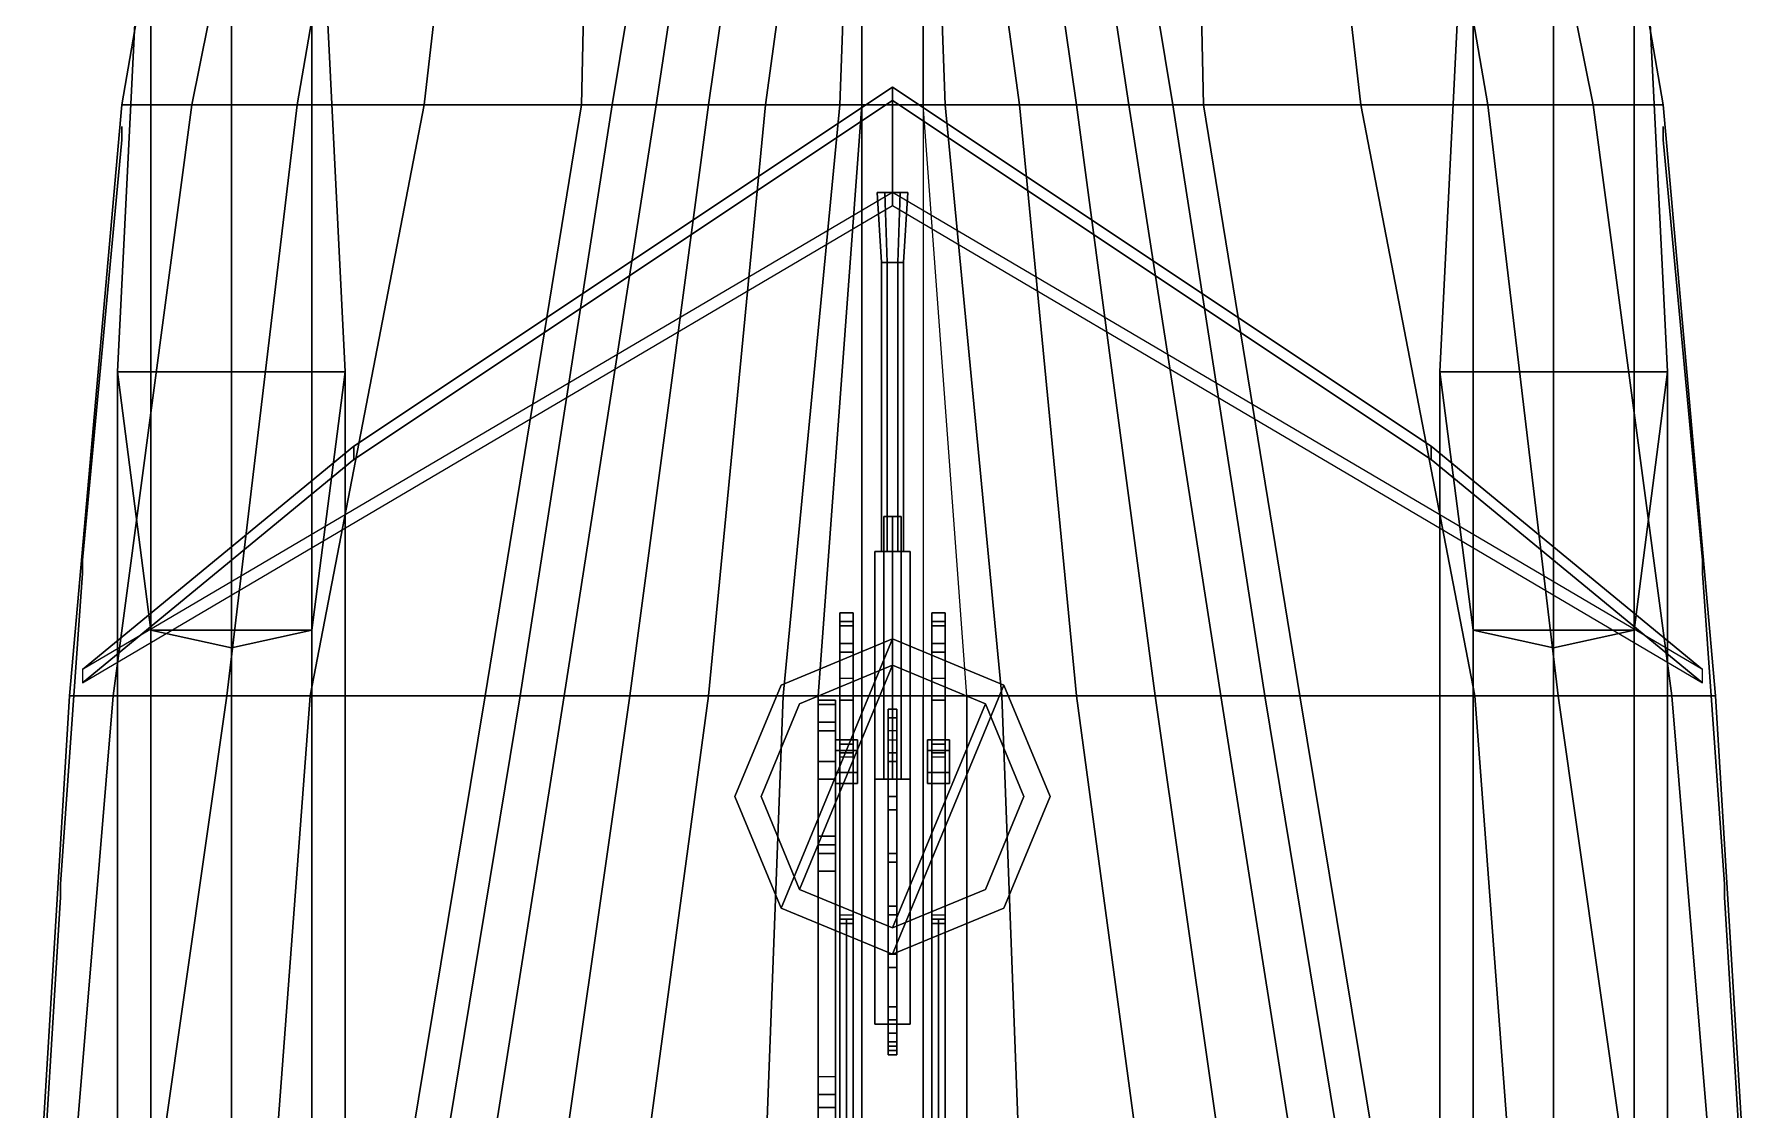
# Model space of a CAD drawing. Header units: millimetres. Extents: x -2.2 to 3, y -14 to 32.7.
# Drawn here: x -1.96 to 1.96, y 7.105 to 9.561 of the extents above; entities that cross this region are included whole.
import ezdxf

# ---------------------------------------------------------------- set-up
doc = ezdxf.new("R2010")
doc.units = ezdxf.units.MM
for name, color, linetype in [('gun', 1, 'Continuous'), ('railings', 6, 'Continuous'), ('sleeve', 5, 'Continuous'), ('turret', 2, 'Continuous')]:
    doc.layers.add(name, color=color, linetype=linetype)

msp = doc.modelspace()

# ---------------------------------------------------------------- linework, layer by layer
for points in [[(-1.52, 10.79, 1.84), (-1.32, 10.79, 1.16), (-1.6, 9.4, 1.06), (-1.76, 9.4, 1.78)], [(1.52, 10.79, 1.84), (-1.52, 10.79, 1.84), (-1.76, 9.4, 1.78), (1.76, 9.4, 1.78)], [(-1.32, 10.79, 1.16), (-1.12, 10.79, 1.01), (-1.36, 9.4, 0.89), (-1.6, 9.4, 1.06)], [(-1.12, 10.79, 1.01), (-0.91, 10.79, 0.76), (-1.07, 9.4, 0.56), (-1.36, 9.4, 0.89)], [(-0.91, 10.79, 0.76), (-0.68, 10.79, 0.35), (-0.71, 9.4, -0.08), (-1.07, 9.4, 0.56)], [(-0.68, 10.79, 0.35), (-0.41, 10.79, -0.19), (-0.64, 9.4, -0.19), (-0.71, 9.4, -0.08)], [(-0.41, 10.79, -0.19), (-0.33, 10.79, -0.32), (-0.54, 9.4, -0.32), (-0.64, 9.4, -0.19)], [(-0.33, 10.79, -0.32), (-0.22, 10.79, -0.46), (-0.42, 9.4, -0.46), (-0.54, 9.4, -0.32)], [(-0.22, 10.79, -0.46), (-0.1, 10.79, -0.58), (-0.29, 9.4, -0.58), (-0.42, 9.4, -0.46)], [(-0.1, 10.79, -0.58), (-0.07, 10.79, -0.59), (-0.12, 9.4, -0.69), (-0.29, 9.4, -0.58)], [(-0.07, 10.79, -0.59), (-0.07, 10.79, -0.59), (-0.07, 9.4, -0.71), (-0.12, 9.4, -0.69)], [(0.07, 9.4, -0.71), (-0.07, 9.4, -0.71), (-0.07, 10.79, -0.59), (0.07, 10.79, -0.59)], [(0.12, 9.4, -0.69), (0.07, 9.4, -0.71), (0.07, 10.79, -0.59)], [(0.29, 9.4, -0.58), (0.12, 9.4, -0.69), (0.07, 10.79, -0.59), (0.1, 10.79, -0.58)], [(0.42, 9.4, -0.46), (0.29, 9.4, -0.58), (0.1, 10.79, -0.58), (0.22, 10.79, -0.46)], [(0.54, 9.4, -0.32), (0.42, 9.4, -0.46), (0.22, 10.79, -0.46), (0.33, 10.79, -0.32)], [(0.64, 9.4, -0.19), (0.54, 9.4, -0.32), (0.33, 10.79, -0.32), (0.41, 10.79, -0.19)], [(0.71, 9.4, -0.08), (0.64, 9.4, -0.19), (0.41, 10.79, -0.19), (0.68, 10.79, 0.35)], [(1.07, 9.4, 0.56), (0.71, 9.4, -0.08), (0.68, 10.79, 0.35), (0.91, 10.79, 0.76)], [(1.36, 9.4, 0.89), (1.07, 9.4, 0.56), (0.91, 10.79, 0.76), (1.12, 10.79, 1.01)], [(1.6, 9.4, 1.06), (1.36, 9.4, 0.89), (1.12, 10.79, 1.01), (1.32, 10.79, 1.16)], [(1.76, 9.4, 1.78), (1.6, 9.4, 1.06), (1.32, 10.79, 1.16), (1.52, 10.79, 1.84)], [(-1.6938, 10.32, 2.3038), (-1.77, 8.79, 2.12), (-1.77, 4.24, 2.12), (-1.6938, 4.24, 2.3038)], [(-1.3262, 10.32, 2.3038), (-1.25, 8.79, 2.12), (-1.77, 8.79, 2.12), (-1.6938, 10.32, 2.3038)], [(-1.51, 10.32, 2.38), (-1.6938, 10.32, 2.3038), (-1.6938, 4.24, 2.3038), (-1.51, 4.24, 2.38)], [(-1.3262, 10.32, 2.3038), (-1.51, 10.32, 2.38), (-1.51, 4.24, 2.38), (-1.3262, 4.24, 2.3038)], [(-1.25, 8.79, 2.12), (-1.3262, 10.32, 2.3038), (-1.3262, 4.24, 2.3038), (-1.25, 4.24, 2.12)], [(1.3262, 10.32, 2.3038), (1.25, 8.79, 2.12), (1.25, 4.24, 2.12), (1.3262, 4.24, 2.3038)], [(1.6938, 10.32, 2.3038), (1.77, 8.79, 2.12), (1.25, 8.79, 2.12), (1.3262, 10.32, 2.3038)], [(1.51, 10.32, 2.38), (1.3262, 10.32, 2.3038), (1.3262, 4.24, 2.3038), (1.51, 4.24, 2.38)], [(1.6938, 10.32, 2.3038), (1.51, 10.32, 2.38), (1.51, 4.24, 2.38), (1.6938, 4.24, 2.3038)], [(1.77, 8.79, 2.12), (1.6938, 10.32, 2.3038), (1.6938, 4.24, 2.3038), (1.77, 4.24, 2.12)], [(0, 9.44, 2.17), (0, 9.2, 1.77), (-1.85, 8.11, 1.73), (-1.23, 8.62, 2)], [(-1.23, 8.59, 2), (-1.85, 8.08, 1.73), (0, 9.17, 1.77), (0, 9.41, 2.17)], [(0, 9.41, 2.17), (0, 9.44, 2.17), (-1.23, 8.62, 2), (-1.23, 8.59, 2)], [(0, 9.44, 2.17), (0, 9.41, 2.17), (1.23, 8.59, 2), (1.23, 8.62, 2)], [(1.23, 8.62, 2), (1.85, 8.11, 1.73), (0, 9.2, 1.77), (0, 9.44, 2.17)], [(0, 9.41, 2.17), (0, 9.17, 1.77), (1.85, 8.08, 1.73), (1.23, 8.59, 2)], [(-1.76, 9.4, 1.78), (-1.6, 9.4, 1.06), (-1.78, 8.05, 1), (-1.88, 8.05, 1.73)], [(1.76, 9.4, 1.78), (-1.76, 9.4, 1.78), (-1.88, 8.05, 1.73), (1.88, 8.05, 1.73)], [(-1.6, 9.4, 1.06), (-1.36, 9.4, 0.89), (-1.52, 8.05, 0.78), (-1.78, 8.05, 1)], [(-1.36, 9.4, 0.89), (-1.07, 9.4, 0.56), (-1.33, 8.05, 0.56), (-1.52, 8.05, 0.78)], [(-1.07, 9.4, 0.56), (-0.71, 9.4, -0.08), (-0.93, 8.05, -0.08), (-1.33, 8.05, 0.56)], [(-0.71, 9.4, -0.08), (-0.64, 9.4, -0.19), (-0.85, 8.05, -0.19), (-0.93, 8.05, -0.08)], [(-0.64, 9.4, -0.19), (-0.54, 9.4, -0.32), (-0.75, 8.05, -0.32), (-0.85, 8.05, -0.19)], [(-0.54, 9.4, -0.32), (-0.42, 9.4, -0.46), (-0.6, 8.05, -0.46), (-0.75, 8.05, -0.32)], [(-0.42, 9.4, -0.46), (-0.29, 9.4, -0.58), (-0.42, 8.05, -0.58), (-0.6, 8.05, -0.46)], [(-0.29, 9.4, -0.58), (-0.12, 9.4, -0.69), (-0.25, 8.05, -0.69), (-0.42, 8.05, -0.58)], [(-0.12, 9.4, -0.69), (-0.07, 9.4, -0.71), (-0.17, 8.05, -0.72), (-0.25, 8.05, -0.69)], [(-0.07, 9.4, -0.71), (-0.07, 9.4, -0.71), (-0.07, 8.05, -0.76), (-0.17, 8.05, -0.72)], [(0.07, 8.05, -0.76), (-0.07, 8.05, -0.76), (-0.07, 9.4, -0.71), (0.07, 9.4, -0.71)], [(0.25, 8.05, -0.69), (0.17, 8.05, -0.72), (0.07, 9.4, -0.71), (0.12, 9.4, -0.69)], [(0.42, 8.05, -0.58), (0.25, 8.05, -0.69), (0.12, 9.4, -0.69), (0.29, 9.4, -0.58)], [(0.6, 8.05, -0.46), (0.42, 8.05, -0.58), (0.29, 9.4, -0.58), (0.42, 9.4, -0.46)], [(0.75, 8.05, -0.32), (0.6, 8.05, -0.46), (0.42, 9.4, -0.46), (0.54, 9.4, -0.32)], [(0.85, 8.05, -0.19), (0.75, 8.05, -0.32), (0.54, 9.4, -0.32), (0.64, 9.4, -0.19)], [(0.93, 8.05, -0.08), (0.85, 8.05, -0.19), (0.64, 9.4, -0.19), (0.71, 9.4, -0.08)], [(1.33, 8.05, 0.56), (0.93, 8.05, -0.08), (0.71, 9.4, -0.08), (1.07, 9.4, 0.56)], [(1.52, 8.05, 0.78), (1.33, 8.05, 0.56), (1.07, 9.4, 0.56), (1.36, 9.4, 0.89)], [(1.78, 8.05, 1), (1.52, 8.05, 0.78), (1.36, 9.4, 0.89), (1.6, 9.4, 1.06)], [(1.88, 8.05, 1.73), (1.78, 8.05, 1), (1.6, 9.4, 1.06), (1.76, 9.4, 1.78)], [(-1.77, 8.79, 2.12), (-1.6938, 8.2, 1.9362), (-1.6938, 4.24, 1.9362), (-1.77, 4.24, 2.12)], [(-1.25, 8.79, 2.12), (-1.3262, 8.2, 1.9362), (-1.6938, 8.2, 1.9362), (-1.77, 8.79, 2.12)], [(-1.3262, 8.2, 1.9362), (-1.25, 8.79, 2.12), (-1.25, 4.24, 2.12), (-1.3262, 4.24, 1.9362)], [(1.77, 8.79, 2.12), (1.6938, 8.2, 1.9362), (1.3262, 8.2, 1.9362), (1.25, 8.79, 2.12)], [(1.25, 8.79, 2.12), (1.3262, 8.2, 1.9362), (1.3262, 4.24, 1.9362), (1.25, 4.24, 2.12)], [(1.6938, 8.2, 1.9362), (1.77, 8.79, 2.12), (1.77, 4.24, 2.12), (1.6938, 4.24, 1.9362)], [(-1.23, 8.62, 2), (-1.85, 8.11, 1.73), (-1.85, 8.08, 1.73), (-1.23, 8.59, 2)], [(1.23, 8.59, 2), (1.85, 8.08, 1.73), (1.85, 8.11, 1.73), (1.23, 8.62, 2)], [(-1.6938, 8.2, 1.9362), (-1.51, 8.16, 1.86), (-1.51, 4.24, 1.86), (-1.6938, 4.24, 1.9362)], [(-1.3262, 8.2, 1.9362), (-1.51, 8.16, 1.86), (-1.51, 8.16, 1.86), (-1.6938, 8.2, 1.9362)], [(-1.51, 8.16, 1.86), (-1.3262, 8.2, 1.9362), (-1.3262, 4.24, 1.9362), (-1.51, 4.24, 1.86)], [(1.6938, 8.2, 1.9362), (1.51, 8.16, 1.86), (1.51, 8.16, 1.86), (1.3262, 8.2, 1.9362)], [(1.3262, 8.2, 1.9362), (1.51, 8.16, 1.86), (1.51, 4.24, 1.86), (1.3262, 4.24, 1.9362)], [(1.51, 8.16, 1.86), (1.6938, 8.2, 1.9362), (1.6938, 4.24, 1.9362), (1.51, 4.24, 1.86)], [(-0.2546, 7.5654, 1.79), (0, 8.18, 1.79), (-0.2546, 8.0746, 1.79), (-0.36, 7.82, 1.79)], [(0, 7.46, 1.79), (0.2546, 8.0746, 1.79), (0, 8.18, 1.79), (-0.2546, 7.5654, 1.79)], [(0, 8.18, 1.73), (-0.2546, 8.0746, 1.73), (-0.2546, 8.0746, 1.79), (0, 8.18, 1.79)], [(0.2546, 8.0746, 1.73), (0, 8.18, 1.73), (0, 8.18, 1.79), (0.2546, 8.0746, 1.79)], [(-1.88, 8.05, 1.73), (-1.78, 8.05, 1), (-1.89, 6.72, 0.96), (-1.96, 6.72, 1.69)], [(1.88, 8.05, 1.73), (-1.88, 8.05, 1.73), (-1.96, 6.72, 1.69), (1.96, 6.72, 1.69)], [(-1.78, 8.05, 1), (-1.52, 8.05, 0.78), (-1.71, 6.72, 0.78), (-1.89, 6.72, 0.96)], [(-1.52, 8.05, 0.78), (-1.33, 8.05, 0.56), (-1.43, 6.72, 0.39), (-1.71, 6.72, 0.78)], [(-1.33, 8.05, 0.56), (-0.93, 8.05, -0.08), (-1.15, 6.72, -0.08), (-1.43, 6.72, 0.39)], [(-0.93, 8.05, -0.08), (-0.85, 8.05, -0.19), (-1.07, 6.72, -0.19), (-1.15, 6.72, -0.08)], [(-0.85, 8.05, -0.19), (-0.75, 8.05, -0.32), (-0.96, 6.72, -0.32), (-1.07, 6.72, -0.19)], [(-0.75, 8.05, -0.32), (-0.6, 8.05, -0.46), (-0.79, 6.72, -0.46), (-0.96, 6.72, -0.32)], [(-0.6, 8.05, -0.46), (-0.42, 8.05, -0.58), (-0.6, 6.72, -0.58), (-0.79, 6.72, -0.46)], [(-0.42, 8.05, -0.58), (-0.25, 8.05, -0.69), (-0.3, 6.72, -0.72), (-0.6, 6.72, -0.58)], [(-0.2546, 8.0746, 1.73), (-0.36, 7.82, 1.72), (-0.36, 7.82, 1.79), (-0.2546, 8.0746, 1.79)], [(-0.25, 8.05, -0.69), (-0.17, 8.05, -0.72), (-0.17, 6.72, -0.77), (-0.3, 6.72, -0.72)], [(-0.17, 8.05, -0.72), (-0.07, 8.05, -0.76), (-0.07, 6.72, -0.79), (-0.17, 6.72, -0.77)], [(-0.07, 8.05, -0.76), (0.07, 8.05, -0.76), (0.07, 6.72, -0.79), (-0.07, 6.72, -0.79)], [(0.2546, 7.5654, 1.79), (0.36, 7.82, 1.79), (0.2546, 8.0746, 1.79), (0, 7.46, 1.79)], [(0.17, 6.72, -0.77), (0.07, 6.72, -0.79), (0.07, 8.05, -0.76), (0.17, 8.05, -0.72)], [(0.3, 6.72, -0.72), (0.17, 6.72, -0.77), (0.17, 8.05, -0.72), (0.25, 8.05, -0.69)], [(0.6, 6.72, -0.58), (0.3, 6.72, -0.72), (0.25, 8.05, -0.69), (0.42, 8.05, -0.58)], [(0.36, 7.82, 1.72), (0.2546, 8.0746, 1.73), (0.2546, 8.0746, 1.79), (0.36, 7.82, 1.79)], [(0.79, 6.72, -0.46), (0.6, 6.72, -0.58), (0.42, 8.05, -0.58), (0.6, 8.05, -0.46)], [(0.96, 6.72, -0.32), (0.79, 6.72, -0.46), (0.6, 8.05, -0.46), (0.75, 8.05, -0.32)], [(1.07, 6.72, -0.19), (0.96, 6.72, -0.32), (0.75, 8.05, -0.32), (0.85, 8.05, -0.19)], [(1.15, 6.72, -0.08), (1.07, 6.72, -0.19), (0.85, 8.05, -0.19), (0.93, 8.05, -0.08)], [(1.43, 6.72, 0.39), (1.15, 6.72, -0.08), (0.93, 8.05, -0.08), (1.33, 8.05, 0.56)], [(1.71, 6.72, 0.78), (1.43, 6.72, 0.39), (1.33, 8.05, 0.56), (1.52, 8.05, 0.78)], [(1.89, 6.72, 0.96), (1.71, 6.72, 0.78), (1.52, 8.05, 0.78), (1.78, 8.05, 1)], [(1.96, 6.72, 1.69), (1.89, 6.72, 0.96), (1.78, 8.05, 1), (1.88, 8.05, 1.73)], [(-0.36, 7.82, 1.72), (-0.2546, 7.5654, 1.71), (-0.2546, 7.5654, 1.79), (-0.36, 7.82, 1.79)], [(0.2546, 7.5654, 1.71), (0.36, 7.82, 1.72), (0.36, 7.82, 1.79), (0.2546, 7.5654, 1.79)], [(-0.2546, 7.5654, 1.71), (0, 7.46, 1.71), (0, 7.46, 1.79), (-0.2546, 7.5654, 1.79)], [(0, 7.46, 1.71), (0.2546, 7.5654, 1.71), (0.2546, 7.5654, 1.79), (0, 7.46, 1.79)]]:
    msp.add_3dface(points)
at = {"layer": 'gun'}
for points in [[(-0.0175, 9.2, 2.4503), (-0.035, 9.2, 2.42), (-0.025, 9.04, 2.42), (-0.0125, 9.04, 2.4417)], [(-0.0175, 9.2, 2.3897), (-0.035, 9.2, 2.42), (-0.0175, 9.2, 2.4503), (0.0175, 9.2, 2.3897)], [(-0.035, 9.2, 2.42), (-0.0175, 9.2, 2.3897), (-0.0125, 9.04, 2.3983), (-0.025, 9.04, 2.42)], [(0.0175, 9.2, 2.4503), (-0.0175, 9.2, 2.4503), (-0.0125, 9.04, 2.4417), (0.0125, 9.04, 2.4417)], [(-0.0175, 9.2, 2.3897), (0.0175, 9.2, 2.3897), (0.0125, 9.04, 2.3983), (-0.0125, 9.04, 2.3983)], [(0.0175, 9.2, 2.3897), (-0.0175, 9.2, 2.4503), (0.0175, 9.2, 2.4503), (0.035, 9.2, 2.42)], [(0.035, 9.2, 2.42), (0.0175, 9.2, 2.4503), (0.0125, 9.04, 2.4417), (0.025, 9.04, 2.42)], [(0.0175, 9.2, 2.3897), (0.035, 9.2, 2.42), (0.025, 9.04, 2.42), (0.0125, 9.04, 2.3983)], [(-0.025, 8.38, 2.42), (-0.0125, 8.38, 2.4417), (-0.0125, 9.04, 2.4417), (-0.025, 9.04, 2.42)], [(-0.0125, 8.38, 2.3983), (-0.025, 8.38, 2.42), (-0.025, 9.04, 2.42), (-0.0125, 9.04, 2.3983)], [(-0.0125, 8.38, 2.4417), (0.0125, 8.38, 2.4417), (0.0125, 9.04, 2.4417), (-0.0125, 9.04, 2.4417)], [(0.0125, 8.38, 2.3983), (-0.0125, 8.38, 2.3983), (-0.0125, 9.04, 2.3983), (0.0125, 9.04, 2.3983)], [(0.0125, 8.38, 2.4417), (0.025, 8.38, 2.42), (0.025, 9.04, 2.42), (0.0125, 9.04, 2.4417)], [(0.025, 8.38, 2.42), (0.0125, 8.38, 2.3983), (0.0125, 9.04, 2.3983), (0.025, 9.04, 2.42)]]:
    msp.add_3dface(points, dxfattribs=at)
at = {"layer": 'railings'}
for points in [[(-1.76, 9.35, 1.77), (-1.76, 9.32, 1.77), (-1.76, 9.32, 2.51), (-1.76, 9.35, 2.51)], [(-1.76, 9.35, 2.51), (-1.76, 9.32, 2.51), (-1.76, 9.32, 1.77), (-1.76, 9.35, 1.77)], [(1.76, 9.35, 1.77), (1.76, 9.32, 1.77), (1.76, 9.32, 2.51), (1.76, 9.35, 2.51)], [(1.76, 9.35, 2.51), (1.76, 9.32, 2.51), (1.76, 9.32, 1.77), (1.76, 9.35, 1.77)], [(-1.85, 8.36, 2.48), (-1.85, 8.36, 2.45), (-1.76, 9.32, 2.48), (-1.76, 9.32, 2.51)], [(-1.76, 9.32, 2.51), (-1.76, 9.32, 2.48), (-1.85, 8.36, 2.45), (-1.85, 8.36, 2.48)], [(1.85, 8.36, 2.48), (1.85, 8.36, 2.45), (1.76, 9.32, 2.48), (1.76, 9.32, 2.51)], [(1.76, 9.32, 2.51), (1.76, 9.32, 2.48), (1.85, 8.36, 2.45), (1.85, 8.36, 2.48)], [(-1.85, 8.36, 2.48), (-1.85, 8.33, 2.48), (-1.85, 8.33, 1.74), (-1.85, 8.36, 1.74)], [(-1.85, 8.36, 1.74), (-1.85, 8.33, 1.74), (-1.85, 8.33, 2.48), (-1.85, 8.36, 2.48)], [(1.85, 8.36, 2.48), (1.85, 8.33, 2.48), (1.85, 8.33, 1.74), (1.85, 8.36, 1.74)], [(1.85, 8.36, 1.74), (1.85, 8.33, 1.74), (1.85, 8.33, 2.48), (1.85, 8.36, 2.48)], [(-1.9, 7.62, 2.47), (-1.9, 7.62, 2.44), (-1.85, 8.33, 2.45), (-1.85, 8.33, 2.48)], [(-1.85, 8.33, 2.48), (-1.85, 8.33, 2.45), (-1.9, 7.62, 2.44), (-1.9, 7.62, 2.47)], [(1.9, 7.62, 2.47), (1.9, 7.62, 2.44), (1.85, 8.33, 2.45), (1.85, 8.33, 2.48)], [(1.85, 8.33, 2.48), (1.85, 8.33, 2.45), (1.9, 7.62, 2.44), (1.9, 7.62, 2.47)], [(-1.9, 7.62, 2.47), (-1.9, 7.59, 2.47), (-1.9, 7.59, 1.71), (-1.9, 7.62, 1.71)], [(-1.9, 7.62, 1.71), (-1.9, 7.59, 1.71), (-1.9, 7.59, 2.47), (-1.9, 7.62, 2.47)], [(1.9, 7.62, 2.47), (1.9, 7.59, 2.47), (1.9, 7.59, 1.71), (1.9, 7.62, 1.71)], [(1.9, 7.62, 1.71), (1.9, 7.59, 1.71), (1.9, 7.59, 2.47), (1.9, 7.62, 2.47)], [(-1.9, 7.59, 2.47), (-1.9, 7.59, 2.44), (-1.95, 6.78, 2.44), (-1.95, 6.78, 2.47)], [(-1.95, 6.78, 2.47), (-1.95, 6.78, 2.44), (-1.9, 7.59, 2.44), (-1.9, 7.59, 2.47)], [(1.9, 7.59, 2.47), (1.9, 7.59, 2.44), (1.95, 6.78, 2.44), (1.95, 6.78, 2.47)], [(1.95, 6.78, 2.47), (1.95, 6.78, 2.44), (1.9, 7.59, 2.44), (1.9, 7.59, 2.47)]]:
    msp.add_3dface(points, dxfattribs=at)
at = {"layer": 'sleeve'}
for points in [[(0, 8.46, 2.38), (0.02, 8.46, 2.36), (0, 8.46, 2.34), (-0.02, 8.46, 2.36)], [(0, 7.86, 2.34), (-0.02, 7.86, 2.36), (-0.02, 8.46, 2.36), (0, 8.46, 2.34)], [(-0.02, 7.86, 2.36), (0, 7.86, 2.38), (0, 8.46, 2.38), (-0.02, 8.46, 2.36)], [(0.02, 7.86, 2.36), (0, 7.86, 2.34), (0, 8.46, 2.34), (0.02, 8.46, 2.36)], [(0, 7.86, 2.38), (0.02, 7.86, 2.36), (0.02, 8.46, 2.36), (0, 8.46, 2.38)], [(-0.02, 8.38, 2.4546), (0.02, 8.38, 2.4546), (0.04, 8.38, 2.42), (-0.04, 8.38, 2.42)], [(-0.04, 7.86, 2.42), (-0.02, 7.86, 2.4546), (-0.02, 8.38, 2.4546), (-0.04, 8.38, 2.42)], [(-0.04, 8.38, 2.42), (0.04, 8.38, 2.42), (0.02, 8.38, 2.3854), (-0.02, 8.38, 2.3854)], [(-0.02, 7.86, 2.3854), (-0.04, 7.86, 2.42), (-0.04, 8.38, 2.42), (-0.02, 8.38, 2.3854)], [(-0.02, 7.86, 2.4546), (0.02, 7.86, 2.4546), (0.02, 8.38, 2.4546), (-0.02, 8.38, 2.4546)], [(0.02, 7.86, 2.3854), (-0.02, 7.86, 2.3854), (-0.02, 8.38, 2.3854), (0.02, 8.38, 2.3854)], [(0.02, 7.86, 2.4546), (0.04, 7.86, 2.42), (0.04, 8.38, 2.42), (0.02, 8.38, 2.4546)], [(0.04, 7.86, 2.42), (0.02, 7.86, 2.3854), (0.02, 8.38, 2.3854), (0.04, 8.38, 2.42)], [(-0.01, 8, 3.06), (-0.01, 8.02, 3.08), (-0.01, 7.97, 2.45), (-0.01, 7.95, 2.45)], [(-0.01, 7.97, 2.45), (-0.01, 8.02, 3.08), (0.01, 8.02, 3.08), (0.01, 7.97, 2.45)], [(0.01, 7.92, 3.1), (0.01, 8.02, 3.08), (-0.01, 8.02, 3.08), (-0.01, 7.92, 3.1)], [(-0.01, 8.02, 3.08), (-0.01, 8, 3.06), (-0.01, 7.9, 3.08), (-0.01, 7.92, 3.1)], [(0.01, 7.95, 2.45), (0.01, 8, 3.06), (-0.01, 8, 3.06), (-0.01, 7.95, 2.45)], [(-0.01, 7.9, 3.08), (-0.01, 8, 3.06), (0.01, 8, 3.06), (0.01, 7.9, 3.08)], [(0.01, 7.97, 2.45), (0.01, 8.02, 3.08), (0.01, 8, 3.06), (0.01, 7.95, 2.45)], [(0.01, 7.9, 3.08), (0.01, 8, 3.06), (0.01, 8.02, 3.08), (0.01, 7.92, 3.1)], [(-0.01, 7.92, 3.1), (-0.01, 7.9, 3.08), (-0.01, 7.79, 3.07), (-0.01, 7.82, 3.1)], [(0.01, 7.82, 3.1), (0.01, 7.92, 3.1), (-0.01, 7.92, 3.1), (-0.01, 7.82, 3.1)], [(0.01, 7.79, 3.07), (0.01, 7.9, 3.08), (0.01, 7.92, 3.1), (0.01, 7.82, 3.1)], [(-0.01, 7.79, 3.07), (-0.01, 7.9, 3.08), (0.01, 7.9, 3.08), (0.01, 7.79, 3.07)], [(0.04, 7.3, 2.47), (0.04, 7.86, 2.47), (-0.04, 7.86, 2.47), (-0.04, 7.3, 2.47)], [(-0.04, 7.3, 2.33), (-0.04, 7.86, 2.33), (0.04, 7.86, 2.33), (0.04, 7.3, 2.33)], [(-0.04, 7.3, 2.47), (-0.04, 7.86, 2.47), (-0.04, 7.86, 2.33), (-0.04, 7.3, 2.33)], [(-0.04, 7.86, 2.33), (-0.04, 7.86, 2.47), (0.04, 7.86, 2.47), (0.04, 7.86, 2.33)], [(0.04, 7.86, 2.33), (0.04, 7.86, 2.47), (0.04, 7.3, 2.47), (0.04, 7.3, 2.33)], [(-0.01, 7.82, 3.1), (-0.01, 7.79, 3.07), (-0.01, 7.69, 3.05), (-0.01, 7.67, 3.07)], [(0.01, 7.67, 3.07), (0.01, 7.82, 3.1), (-0.01, 7.82, 3.1), (-0.01, 7.67, 3.07)], [(0.01, 7.69, 3.05), (0.01, 7.79, 3.07), (0.01, 7.82, 3.1), (0.01, 7.67, 3.07)], [(-0.01, 7.69, 3.05), (-0.01, 7.79, 3.07), (0.01, 7.79, 3.07), (0.01, 7.69, 3.05)], [(-0.01, 7.57, 3), (-0.01, 7.69, 3.05), (0.01, 7.69, 3.05), (0.01, 7.57, 3)], [(-0.01, 7.67, 3.07), (-0.01, 7.69, 3.05), (-0.01, 7.57, 3), (-0.01, 7.55, 3.02)], [(0.01, 7.57, 3), (0.01, 7.69, 3.05), (0.01, 7.67, 3.07), (0.01, 7.55, 3.02)], [(0.01, 7.55, 3.02), (0.01, 7.67, 3.07), (-0.01, 7.67, 3.07), (-0.01, 7.55, 3.02)], [(-0.01, 7.55, 3.02), (-0.01, 7.57, 3), (-0.01, 7.46, 2.92), (-0.01, 7.43, 2.93)], [(-0.01, 7.46, 2.92), (-0.01, 7.57, 3), (0.01, 7.57, 3), (0.01, 7.46, 2.92)], [(0.01, 7.46, 2.92), (0.01, 7.57, 3), (0.01, 7.55, 3.02), (0.01, 7.43, 2.93)], [(0.01, 7.43, 2.93), (0.01, 7.55, 3.02), (-0.01, 7.55, 3.02), (-0.01, 7.43, 2.93)], [(-0.01, 7.43, 2.93), (-0.01, 7.46, 2.92), (-0.01, 7.34, 2.78), (-0.01, 7.31, 2.78)], [(-0.01, 7.34, 2.78), (-0.01, 7.46, 2.92), (0.01, 7.46, 2.92), (0.01, 7.34, 2.78)], [(0.01, 7.34, 2.78), (0.01, 7.46, 2.92), (0.01, 7.43, 2.93), (0.01, 7.31, 2.78)], [(0.01, 7.31, 2.78), (0.01, 7.43, 2.93), (-0.01, 7.43, 2.93), (-0.01, 7.31, 2.78)], [(-0.01, 7.31, 2.78), (-0.01, 7.34, 2.78), (-0.01, 7.28, 2.64), (-0.01, 7.25, 2.64)], [(-0.01, 7.28, 2.64), (-0.01, 7.34, 2.78), (0.01, 7.34, 2.78), (0.01, 7.28, 2.64)], [(0.01, 7.28, 2.64), (0.01, 7.34, 2.78), (0.01, 7.31, 2.78), (0.01, 7.25, 2.64)], [(0.04, 7.3, 2.33), (0.04, 7.3, 2.47), (-0.04, 7.3, 2.47), (-0.04, 7.3, 2.33)], [(0.01, 7.25, 2.64), (0.01, 7.31, 2.78), (-0.01, 7.31, 2.78), (-0.01, 7.25, 2.64)], [(-0.01, 7.25, 2.64), (-0.01, 7.28, 2.64), (-0.01, 7.25, 2.52), (-0.01, 7.23, 2.52)], [(-0.01, 7.25, 2.52), (-0.01, 7.28, 2.64), (0.01, 7.28, 2.64), (0.01, 7.25, 2.52)], [(-0.01, 7.24, 2.33), (-0.01, 7.26, 2.33), (0.01, 7.26, 2.33), (0.01, 7.24, 2.33)], [(-0.01, 7.23, 2.47), (-0.01, 7.25, 2.47), (-0.01, 7.26, 2.33), (-0.01, 7.24, 2.33)], [(-0.01, 7.26, 2.33), (-0.01, 7.25, 2.47), (0.01, 7.25, 2.47), (0.01, 7.26, 2.33)], [(0.01, 7.25, 2.52), (0.01, 7.28, 2.64), (0.01, 7.25, 2.64), (0.01, 7.23, 2.52)], [(0.01, 7.26, 2.33), (0.01, 7.25, 2.47), (0.01, 7.23, 2.47), (0.01, 7.24, 2.33)], [(0.01, 7.23, 2.52), (0.01, 7.25, 2.64), (-0.01, 7.25, 2.64), (-0.01, 7.23, 2.52)], [(-0.01, 7.25, 2.47), (-0.01, 7.25, 2.52), (0.01, 7.25, 2.52), (0.01, 7.25, 2.47)], [(-0.01, 7.23, 2.52), (-0.01, 7.25, 2.52), (-0.01, 7.25, 2.47), (-0.01, 7.23, 2.47)], [(0.01, 7.24, 2.33), (0.01, 7.23, 2.47), (-0.01, 7.23, 2.47), (-0.01, 7.24, 2.33)], [(0.01, 7.23, 2.47), (0.01, 7.23, 2.52), (-0.01, 7.23, 2.52), (-0.01, 7.23, 2.47)], [(0.01, 7.25, 2.47), (0.01, 7.25, 2.52), (0.01, 7.23, 2.52), (0.01, 7.23, 2.47)]]:
    msp.add_3dface(points, dxfattribs=at)
at = {"layer": 'turret'}
for points in [[(-0.09, 8.24, 2.18), (-0.09, 8.24, 2.11), (-0.12, 8.24, 2.11), (-0.12, 8.24, 2.18)], [(-0.12, 8.24, 2.11), (-0.12, 8.22, 2.04), (-0.12, 7.94, 2.13), (-0.12, 7.94, 2.33)], [(-0.12, 8.24, 2.18), (-0.12, 8.24, 2.11), (-0.12, 7.94, 2.33), (-0.12, 7.85, 2.43)], [(-0.09, 8.24, 2.11), (-0.09, 8.22, 2.04), (-0.12, 8.22, 2.04), (-0.12, 8.24, 2.11)], [(-0.09, 8.21, 2.29), (-0.09, 8.24, 2.18), (-0.12, 8.24, 2.18), (-0.12, 8.21, 2.29)], [(-0.09, 7.85, 2.43), (-0.09, 8.24, 2.18), (-0.12, 8.24, 2.18), (-0.12, 7.85, 2.43)], [(-0.12, 7.85, 2.43), (-0.12, 8.24, 2.18), (-0.09, 8.24, 2.18), (-0.09, 7.85, 2.43)], [(-0.12, 8.21, 2.29), (-0.12, 8.24, 2.18), (-0.12, 7.85, 2.43), (-0.12, 7.92, 2.5)], [(-0.09, 7.94, 2.13), (-0.09, 8.22, 2.04), (-0.09, 8.24, 2.11), (-0.09, 7.94, 2.33)], [(-0.09, 7.94, 2.33), (-0.09, 8.24, 2.11), (-0.09, 8.24, 2.18), (-0.09, 7.85, 2.43)], [(-0.09, 7.85, 2.43), (-0.09, 8.24, 2.18), (-0.09, 8.21, 2.29), (-0.09, 7.92, 2.5)], [(0.12, 8.24, 2.18), (0.12, 8.24, 2.11), (0.09, 8.24, 2.11), (0.09, 8.24, 2.18)], [(0.09, 8.24, 2.11), (0.09, 8.22, 2.04), (0.09, 7.94, 2.13), (0.09, 7.94, 2.33)], [(0.09, 8.24, 2.18), (0.09, 8.24, 2.11), (0.09, 7.94, 2.33), (0.09, 7.85, 2.43)], [(0.12, 8.24, 2.11), (0.12, 8.22, 2.04), (0.09, 8.22, 2.04), (0.09, 8.24, 2.11)], [(0.12, 8.21, 2.29), (0.12, 8.24, 2.18), (0.09, 8.24, 2.18), (0.09, 8.21, 2.29)], [(0.12, 7.85, 2.43), (0.12, 8.24, 2.18), (0.09, 8.24, 2.18), (0.09, 7.85, 2.43)], [(0.09, 8.21, 2.29), (0.09, 8.24, 2.18), (0.09, 7.85, 2.43), (0.09, 7.92, 2.5)], [(0.09, 7.85, 2.43), (0.09, 8.24, 2.18), (0.12, 8.24, 2.18), (0.12, 7.85, 2.43)], [(0.12, 7.94, 2.13), (0.12, 8.22, 2.04), (0.12, 8.24, 2.11), (0.12, 7.94, 2.33)], [(0.12, 7.94, 2.33), (0.12, 8.24, 2.11), (0.12, 8.24, 2.18), (0.12, 7.85, 2.43)], [(0.12, 7.85, 2.43), (0.12, 8.24, 2.18), (0.12, 8.21, 2.29), (0.12, 7.92, 2.5)], [(-0.12, 8.22, 2.04), (-0.12, 8.17, 1.95), (-0.12, 7.92, 2.09), (-0.12, 7.94, 2.13)], [(-0.09, 8.22, 2.04), (-0.09, 8.17, 1.95), (-0.12, 8.17, 1.95), (-0.12, 8.22, 2.04)], [(-0.09, 8.15, 2.38), (-0.09, 8.21, 2.29), (-0.12, 8.21, 2.29), (-0.12, 8.15, 2.38)], [(-0.12, 8.15, 2.38), (-0.12, 8.21, 2.29), (-0.12, 7.92, 2.5), (-0.12, 8.04, 2.47)], [(-0.09, 7.92, 2.09), (-0.09, 8.17, 1.95), (-0.09, 8.22, 2.04), (-0.09, 7.94, 2.13)], [(-0.09, 7.92, 2.5), (-0.09, 8.21, 2.29), (-0.09, 8.15, 2.38), (-0.09, 8.04, 2.47)], [(0.09, 8.22, 2.04), (0.09, 8.17, 1.95), (0.09, 7.92, 2.09), (0.09, 7.94, 2.13)], [(0.12, 8.22, 2.04), (0.12, 8.17, 1.95), (0.09, 8.17, 1.95), (0.09, 8.22, 2.04)], [(0.12, 8.15, 2.38), (0.12, 8.21, 2.29), (0.09, 8.21, 2.29), (0.09, 8.15, 2.38)], [(0.09, 8.15, 2.38), (0.09, 8.21, 2.29), (0.09, 7.92, 2.5), (0.09, 8.04, 2.47)], [(0.12, 7.92, 2.09), (0.12, 8.17, 1.95), (0.12, 8.22, 2.04), (0.12, 7.94, 2.13)], [(0.12, 7.92, 2.5), (0.12, 8.21, 2.29), (0.12, 8.15, 2.38), (0.12, 8.04, 2.47)], [(-0.12, 8.17, 1.95), (-0.12, 8.09, 1.86), (-0.12, 7.58, 1.86), (-0.12, 7.92, 2.09)], [(-0.09, 8.17, 1.95), (-0.09, 8.09, 1.86), (-0.12, 8.09, 1.86), (-0.12, 8.17, 1.95)], [(-0.09, 7.58, 1.86), (-0.09, 8.09, 1.86), (-0.09, 8.17, 1.95), (-0.09, 7.92, 2.09)], [(0.09, 8.17, 1.95), (0.09, 8.09, 1.86), (0.09, 7.58, 1.86), (0.09, 7.92, 2.09)], [(0.12, 8.17, 1.95), (0.12, 8.09, 1.86), (0.09, 8.09, 1.86), (0.09, 8.17, 1.95)], [(0.12, 7.58, 1.86), (0.12, 8.09, 1.86), (0.12, 8.17, 1.95), (0.12, 7.92, 2.09)], [(-0.2121, 7.6079, 1.86), (0, 8.12, 1.86), (-0.2121, 8.0321, 1.86), (-0.3, 7.82, 1.86)], [(0, 7.52, 1.86), (0.2121, 8.0321, 1.86), (0, 8.12, 1.86), (-0.2121, 7.6079, 1.86)], [(0, 8.12, 1.79), (-0.2121, 8.0321, 1.79), (-0.2121, 8.0321, 1.86), (0, 8.12, 1.86)], [(-0.09, 8.04, 2.47), (-0.09, 8.15, 2.38), (-0.12, 8.15, 2.38), (-0.12, 8.04, 2.47)], [(0.2121, 8.0321, 1.79), (0, 8.12, 1.79), (0, 8.12, 1.86), (0.2121, 8.0321, 1.86)], [(0.12, 8.04, 2.47), (0.12, 8.15, 2.38), (0.09, 8.15, 2.38), (0.09, 8.04, 2.47)], [(-0.13, 8.04, 2.74), (-0.13, 8.03, 2.69), (-0.17, 8.03, 2.69), (-0.17, 8.04, 2.74)], [(-0.17, 8.04, 2.74), (-0.17, 8.03, 2.69), (-0.17, 7.05, 2.98), (-0.17, 7.01, 3.03)], [(-0.13, 7.01, 3.03), (-0.13, 8.04, 2.74), (-0.17, 8.04, 2.74), (-0.17, 7.01, 3.03)], [(-0.13, 7.05, 2.98), (-0.13, 8.03, 2.69), (-0.13, 8.04, 2.74), (-0.13, 7.01, 3.03)], [(-0.12, 8.04, 2.47), (-0.12, 7.92, 2.5), (-0.09, 7.92, 2.5), (-0.09, 8.04, 2.47)], [(0.09, 8.04, 2.47), (0.09, 7.92, 2.5), (0.12, 7.92, 2.5), (0.12, 8.04, 2.47)], [(-0.2121, 8.0321, 1.79), (-0.3, 7.82, 1.79), (-0.3, 7.82, 1.86), (-0.2121, 8.0321, 1.86)], [(-0.17, 7.05, 2.98), (-0.17, 8.03, 2.69), (-0.13, 8.03, 2.69), (-0.13, 7.05, 2.98)], [(0.2121, 7.6079, 1.86), (0.3, 7.82, 1.86), (0.2121, 8.0321, 1.86), (0, 7.52, 1.86)], [(0.3, 7.82, 1.79), (0.2121, 8.0321, 1.79), (0.2121, 8.0321, 1.86), (0.3, 7.82, 1.86)], [(-0.17, 7.14, 2.7), (-0.17, 7.99, 2.51), (-0.17, 7.97, 2.49), (-0.17, 7.18, 2.66)], [(-0.13, 7.14, 2.7), (-0.13, 7.99, 2.51), (-0.17, 7.99, 2.51), (-0.17, 7.14, 2.7)], [(-0.17, 7.97, 2.49), (-0.17, 7.99, 2.51), (-0.13, 7.99, 2.51), (-0.13, 7.97, 2.49)], [(-0.17, 7.18, 2.66), (-0.17, 7.97, 2.49), (-0.13, 7.97, 2.49), (-0.13, 7.18, 2.66)], [(-0.13, 7.97, 2.49), (-0.13, 7.99, 2.51), (-0.13, 7.14, 2.7), (-0.13, 7.18, 2.66)], [(-0.13, 7.95, 2.44), (-0.13, 7.85, 2.44), (-0.13, 7.875, 2.4833), (-0.13, 7.925, 2.4833)], [(-0.08, 7.925, 2.4833), (-0.08, 7.95, 2.44), (-0.13, 7.95, 2.44), (-0.13, 7.925, 2.4833)], [(-0.08, 7.95, 2.44), (-0.08, 7.925, 2.3967), (-0.13, 7.925, 2.3967), (-0.13, 7.95, 2.44)], [(-0.13, 7.925, 2.3967), (-0.13, 7.875, 2.3967), (-0.13, 7.85, 2.44), (-0.13, 7.95, 2.44)], [(-0.08, 7.875, 2.4833), (-0.08, 7.925, 2.4833), (-0.13, 7.925, 2.4833), (-0.13, 7.875, 2.4833)], [(-0.08, 7.925, 2.3967), (-0.08, 7.875, 2.3967), (-0.13, 7.875, 2.3967), (-0.13, 7.925, 2.3967)], [(-0.12, 7.94, 2.13), (-0.12, 7.92, 2.09), (-0.09, 7.92, 2.09), (-0.09, 7.94, 2.13)], [(-0.12, 7.85, 2.43), (-0.12, 7.94, 2.33), (-0.09, 7.94, 2.33), (-0.09, 7.85, 2.43)], [(-0.12, 7.94, 2.33), (-0.12, 7.94, 2.13), (-0.09, 7.94, 2.13), (-0.09, 7.94, 2.33)], [(-0.12, 7.92, 2.5), (-0.12, 7.85, 2.43), (-0.09, 7.85, 2.43), (-0.09, 7.92, 2.5)], [(-0.08, 7.925, 2.4833), (-0.08, 7.875, 2.4833), (-0.08, 7.85, 2.44), (-0.08, 7.95, 2.44)], [(-0.08, 7.95, 2.44), (-0.08, 7.85, 2.44), (-0.08, 7.875, 2.3967), (-0.08, 7.925, 2.3967)], [(0.08, 7.95, 2.44), (0.08, 7.85, 2.44), (0.08, 7.875, 2.4833), (0.08, 7.925, 2.4833)], [(0.08, 7.95, 2.44), (0.08, 7.925, 2.4833), (0.13, 7.925, 2.4833), (0.13, 7.95, 2.44)], [(0.08, 7.925, 2.3967), (0.08, 7.875, 2.3967), (0.08, 7.85, 2.44), (0.08, 7.95, 2.44)], [(0.08, 7.925, 2.3967), (0.08, 7.95, 2.44), (0.13, 7.95, 2.44), (0.13, 7.925, 2.3967)], [(0.08, 7.925, 2.4833), (0.08, 7.875, 2.4833), (0.13, 7.875, 2.4833), (0.13, 7.925, 2.4833)], [(0.08, 7.875, 2.3967), (0.08, 7.925, 2.3967), (0.13, 7.925, 2.3967), (0.13, 7.875, 2.3967)], [(0.09, 7.94, 2.13), (0.09, 7.92, 2.09), (0.12, 7.92, 2.09), (0.12, 7.94, 2.13)], [(0.09, 7.85, 2.43), (0.09, 7.94, 2.33), (0.12, 7.94, 2.33), (0.12, 7.85, 2.43)], [(0.09, 7.94, 2.33), (0.09, 7.94, 2.13), (0.12, 7.94, 2.13), (0.12, 7.94, 2.33)], [(0.09, 7.92, 2.5), (0.09, 7.85, 2.43), (0.12, 7.85, 2.43), (0.12, 7.92, 2.5)], [(0.13, 7.925, 2.4833), (0.13, 7.875, 2.4833), (0.13, 7.85, 2.44), (0.13, 7.95, 2.44)], [(0.13, 7.95, 2.44), (0.13, 7.85, 2.44), (0.13, 7.875, 2.3967), (0.13, 7.925, 2.3967)], [(-0.17, 7.86, 2.07), (-0.17, 7.9, 1.99), (-0.17, 7.73, 1.98), (-0.17, 7.71, 2)], [(-0.13, 7.86, 2.07), (-0.13, 7.9, 1.99), (-0.17, 7.9, 1.99), (-0.17, 7.86, 2.07)], [(-0.17, 7.9, 1.99), (-0.17, 7.9, 1.86), (-0.17, 7.73, 1.86), (-0.17, 7.73, 1.98)], [(-0.13, 7.9, 1.99), (-0.13, 7.9, 1.86), (-0.17, 7.9, 1.86), (-0.17, 7.9, 1.99)], [(-0.13, 7.73, 1.98), (-0.13, 7.9, 1.99), (-0.13, 7.86, 2.07), (-0.13, 7.71, 2)], [(-0.13, 7.73, 1.86), (-0.13, 7.9, 1.86), (-0.13, 7.9, 1.99), (-0.13, 7.73, 1.98)], [(-0.09, 7.53, 2.08), (-0.09, 7.91, 2.08), (-0.12, 7.91, 2.08), (-0.12, 7.53, 2.08)], [(-0.12, 7.91, 2.08), (-0.12, 7.58, 1.86), (-0.12, 7.55, 1.86), (-0.12, 7.53, 2.08)], [(-0.09, 7.55, 1.86), (-0.09, 7.58, 1.86), (-0.09, 7.91, 2.08), (-0.09, 7.53, 2.08)], [(0.12, 7.53, 2.08), (0.12, 7.91, 2.08), (0.09, 7.91, 2.08), (0.09, 7.53, 2.08)], [(0.09, 7.91, 2.08), (0.09, 7.58, 1.86), (0.09, 7.55, 1.86), (0.09, 7.53, 2.08)], [(0.12, 7.55, 1.86), (0.12, 7.58, 1.86), (0.12, 7.91, 2.08), (0.12, 7.53, 2.08)], [(-0.17, 7.69, 2.16), (-0.17, 7.86, 2.07), (-0.17, 7.71, 2), (-0.17, 7.65, 2.07)], [(-0.13, 7.69, 2.16), (-0.13, 7.86, 2.07), (-0.17, 7.86, 2.07), (-0.17, 7.69, 2.16)], [(-0.08, 7.85, 2.44), (-0.08, 7.875, 2.4833), (-0.13, 7.875, 2.4833), (-0.13, 7.85, 2.44)], [(-0.08, 7.875, 2.3967), (-0.08, 7.85, 2.44), (-0.13, 7.85, 2.44), (-0.13, 7.875, 2.3967)], [(-0.13, 7.71, 2), (-0.13, 7.86, 2.07), (-0.13, 7.69, 2.16), (-0.13, 7.65, 2.07)], [(0.08, 7.875, 2.4833), (0.08, 7.85, 2.44), (0.13, 7.85, 2.44), (0.13, 7.875, 2.4833)], [(0.08, 7.85, 2.44), (0.08, 7.875, 2.3967), (0.13, 7.875, 2.3967), (0.13, 7.85, 2.44)], [(-0.3, 7.82, 1.79), (-0.2121, 7.6079, 1.79), (-0.2121, 7.6079, 1.86), (-0.3, 7.82, 1.86)], [(0.2121, 7.6079, 1.79), (0.3, 7.82, 1.79), (0.3, 7.82, 1.86), (0.2121, 7.6079, 1.86)], [(-0.17, 7.71, 2), (-0.17, 7.73, 1.98), (-0.13, 7.73, 1.98), (-0.13, 7.71, 2)], [(-0.17, 7.73, 1.98), (-0.17, 7.73, 1.86), (-0.13, 7.73, 1.86), (-0.13, 7.73, 1.98)], [(-0.17, 7.65, 2.07), (-0.17, 7.71, 2), (-0.13, 7.71, 2), (-0.13, 7.65, 2.07)], [(-0.17, 7.14, 2.7), (-0.17, 7.69, 2.16), (-0.17, 7.65, 2.07), (-0.17, 7.11, 2.66)], [(-0.13, 7.14, 2.7), (-0.13, 7.69, 2.16), (-0.17, 7.69, 2.16), (-0.17, 7.14, 2.7)], [(-0.13, 7.65, 2.07), (-0.13, 7.69, 2.16), (-0.13, 7.14, 2.7), (-0.13, 7.11, 2.66)], [(-0.17, 7.11, 2.66), (-0.17, 7.65, 2.07), (-0.13, 7.65, 2.07), (-0.13, 7.11, 2.66)], [(-0.2121, 7.6079, 1.79), (0, 7.52, 1.79), (0, 7.52, 1.86), (-0.2121, 7.6079, 1.86)], [(0, 7.52, 1.79), (0.2121, 7.6079, 1.79), (0.2121, 7.6079, 1.86), (0, 7.52, 1.86)], [(-0.12, 7.53, 2.08), (-0.12, 7.55, 1.86), (-0.09, 7.55, 1.86), (-0.09, 7.53, 2.08)], [(-0.105, 6.85, 2.035), (-0.12, 6.85, 2.05), (-0.12, 7.54, 2.05), (-0.105, 7.54, 2.035)], [(-0.12, 6.85, 2.05), (-0.105, 6.85, 2.065), (-0.105, 7.54, 2.065), (-0.12, 7.54, 2.05)], [(-0.09, 6.85, 2.05), (-0.105, 6.85, 2.035), (-0.105, 7.54, 2.035), (-0.09, 7.54, 2.05)], [(-0.105, 6.85, 2.065), (-0.09, 6.85, 2.05), (-0.09, 7.54, 2.05), (-0.105, 7.54, 2.065)], [(0.09, 7.53, 2.08), (0.09, 7.55, 1.86), (0.12, 7.55, 1.86), (0.12, 7.53, 2.08)], [(0.105, 6.85, 2.035), (0.09, 6.85, 2.05), (0.09, 7.54, 2.05), (0.105, 7.54, 2.035)], [(0.09, 6.85, 2.05), (0.105, 6.85, 2.065), (0.105, 7.54, 2.065), (0.09, 7.54, 2.05)], [(0.12, 6.85, 2.05), (0.105, 6.85, 2.035), (0.105, 7.54, 2.035), (0.12, 7.54, 2.05)], [(0.105, 6.85, 2.065), (0.12, 6.85, 2.05), (0.12, 7.54, 2.05), (0.105, 7.54, 2.065)], [(-0.17, 6.88, 2.7), (-0.17, 7.14, 2.7), (-0.17, 7.11, 2.66), (-0.17, 6.89, 2.66)], [(-0.13, 6.88, 2.7), (-0.13, 7.14, 2.7), (-0.17, 7.14, 2.7), (-0.17, 6.88, 2.7)], [(-0.13, 7.11, 2.66), (-0.13, 7.14, 2.7), (-0.13, 6.88, 2.7), (-0.13, 6.89, 2.66)], [(-0.17, 6.89, 2.66), (-0.17, 7.11, 2.66), (-0.13, 7.11, 2.66), (-0.13, 6.89, 2.66)]]:
    msp.add_3dface(points, dxfattribs=at)

doc.saveas('drawing.dxf')
